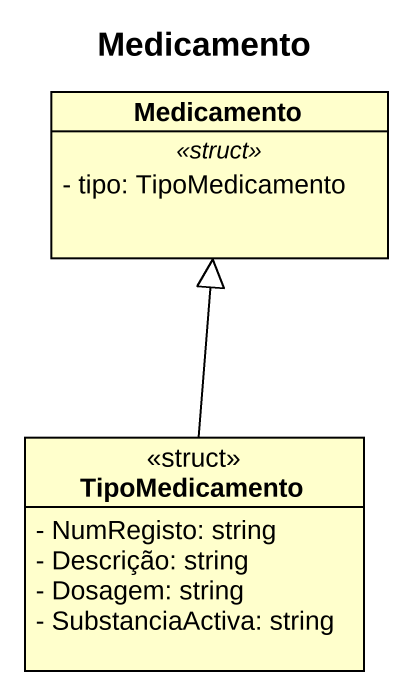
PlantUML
@startuml
title Medicamento
hide circle
hide empty members
skinparam classAttributeIconSize 0
class Medicamento {
  .. <<struct>> ..
  - tipo: TipoMedicamento
}
class TipoMedicamento <<struct>> {
  - NumRegisto: string
  - Descrição: string
  - Dosagem: string
  - SubstanciaActiva: string
}
TipoMedicamento -up-|> Medicamento
@enduml
